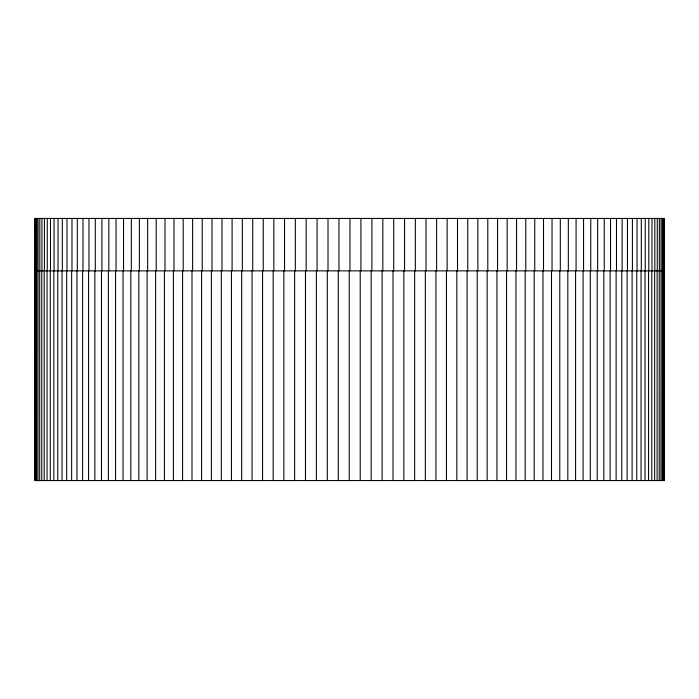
<?xml version="1.0" encoding="UTF-8"?>
<svg xmlns="http://www.w3.org/2000/svg" width="699" height="699" viewBox="0 0 699 699"><rect width="100%" height="100%" fill="white"/><g stroke="black" fill="none" stroke-linecap="round" stroke-linejoin="round"><path stroke-width="1.05" d="M34.95 270.863L664.05 270.863M663.316 218.438L663.264 480.562M662.372 218.438L662.303 480.562M661.053 218.438L660.957 480.562M659.349 218.438L659.349 270.863M659.227 270.863L659.227 480.562M657.27 218.438L657.27 270.863M657.121 270.863L657.121 480.562M654.814 218.438L654.814 270.863M654.648 270.863L654.648 480.562M651.992 218.438L651.992 270.863M651.791 270.863L651.791 480.562M648.794 218.438L648.794 270.863M648.576 270.863L648.576 480.562M645.238 218.438L645.238 270.863M644.994 270.863L644.994 480.562M641.315 218.438L641.315 270.863M641.053 270.863L641.053 480.562M637.042 218.438L637.042 270.863M636.754 270.863L636.754 480.562M632.412 218.438L632.412 270.863M632.106 270.863L632.106 480.562M627.44 218.438L627.44 270.863M627.108 270.863L627.108 480.562M622.136 218.438L622.136 270.863M621.778 270.863L621.778 480.562M616.492 218.438L616.492 270.863M616.116 270.863L616.116 480.562M610.524 218.438L610.524 270.863M610.131 270.863L610.131 480.562M604.242 218.438L604.242 270.863M603.822 270.863L603.822 480.562M597.645 218.438L597.645 270.863M597.208 270.863L597.208 480.562M590.751 218.438L590.751 270.863M590.297 270.863L590.297 480.562M583.56 218.438L583.56 270.863M583.08 270.863L583.08 480.562M576.081 218.438L576.081 270.863M575.592 270.863L575.592 480.562M568.331 218.438L568.331 270.863M567.815 270.863L567.815 480.562M560.31 218.438L560.31 270.863M559.785 270.863L559.785 480.562M552.035 218.438L552.035 270.863M551.494 270.863L551.494 480.562M543.516 218.438L543.516 270.863M542.957 270.863L542.957 480.562M534.752 218.438L534.752 270.863M534.176 270.863L534.176 480.562M525.77 218.438L525.77 270.863M525.176 270.863L525.176 480.562M516.57 218.438L516.57 270.863M515.967 270.863L515.967 480.562M507.168 218.438L507.168 270.863M506.548 270.863L506.548 480.562M497.574 218.438L497.574 270.863M496.945 270.863L496.945 480.562M487.797 218.438L487.797 270.863M487.159 270.863L487.159 480.562M477.854 218.438L477.854 270.863M477.207 270.863L477.207 480.562M467.753 218.438L467.753 270.863M467.089 270.863L467.089 480.562M457.504 218.438L457.504 270.863M456.84 270.863L456.84 480.562M447.133 218.438L447.133 270.863M446.46 270.863L446.46 480.562M436.639 218.438L436.639 270.863M435.958 270.863L435.958 480.562M426.032 218.438L426.032 270.863M425.35 270.863L425.35 480.562M415.346 218.438L415.346 270.863M414.647 270.863L414.647 480.562M404.564 218.438L404.564 270.863M403.865 270.863L403.865 480.562M393.729 218.438L393.729 270.863M393.021 270.863L393.021 480.562M382.834 218.438L382.834 270.863M382.126 270.863L382.126 480.562M371.894 218.438L371.894 270.863M371.186 270.863L371.186 480.562M360.929 218.438L360.929 270.863M360.221 270.863L360.221 480.562M349.954 218.438L349.954 270.863M349.238 270.863L349.238 480.562M338.971 218.438L338.971 270.863M338.264 270.863L338.264 480.562M328.006 218.438L328.006 270.863M327.298 270.863L327.298 480.562M317.075 218.438L317.075 270.863M316.367 270.863L316.367 480.562M306.171 218.438L306.171 270.863M305.472 270.863L305.472 480.562M295.327 218.438L295.327 270.863M294.628 270.863L294.628 480.562M284.545 218.438L284.545 270.863M283.846 270.863L283.846 480.562M273.842 218.438L273.842 270.863M273.152 270.863L273.152 480.562M263.235 218.438L263.235 270.863M262.553 270.863L262.553 480.562M252.732 218.438L252.732 270.863M252.051 270.863L252.051 480.562M242.343 218.438L242.343 270.863M241.679 270.863L241.679 480.562M232.085 218.438L232.085 270.863M231.43 270.863L231.43 480.562M221.976 218.438L221.976 270.863M221.33 270.863L221.33 480.562M212.015 218.438L212.015 270.863M211.378 270.863L211.378 480.562M202.229 218.438L202.229 270.863M201.6 270.863L201.6 480.562M192.618 218.438L192.618 270.863M191.998 270.863L191.998 480.562M183.199 218.438L183.199 270.863M182.596 270.863L182.596 480.562M173.981 218.438L173.981 270.863M173.396 270.863L173.396 480.562M164.981 218.438L164.981 270.863M164.405 270.863L164.405 480.562M156.2 218.438L156.2 270.863M155.641 270.863L155.641 480.562M147.655 218.438L147.655 270.863M147.113 270.863L147.113 480.562M139.363 218.438L139.363 270.863M138.83 270.863L138.83 480.562M131.325 218.438L131.325 270.863M130.809 270.863L130.809 480.562M123.548 218.438L123.548 270.863M123.05 270.863L123.05 480.562M116.043 218.438L116.043 270.863M115.571 270.863L115.571 480.562M108.834 218.438L108.834 270.863M108.371 270.863L108.371 480.562M101.914 218.438L101.914 270.863M101.469 270.863L101.469 480.562M95.291 218.438L95.291 270.863M94.872 270.863L94.872 480.562M88.983 218.438L88.983 270.863M88.581 270.863L88.581 480.562M82.989 218.438L82.989 270.863M82.613 270.863L82.613 480.562M77.318 218.438L77.318 270.863M76.96 270.863L76.96 480.562M71.98 218.438L71.98 270.863M71.648 270.863L71.648 480.562M66.982 218.438L66.982 270.863M66.667 270.863L66.667 480.562M62.325 218.438L62.325 270.863M62.036 270.863L62.036 480.562M58.026 218.438L58.026 270.863M57.755 270.863L57.755 480.562M54.076 218.438L54.076 270.863M53.832 270.863L53.832 480.562M50.485 218.438L50.485 270.863M50.267 270.863L50.267 480.562M47.261 218.438L47.261 270.863M47.06 270.863L47.06 480.562M44.404 218.438L44.404 270.863M44.229 270.863L44.229 480.562M41.914 218.438L41.914 270.863M41.774 270.863L41.774 480.562M39.808 218.438L39.808 270.863M39.686 270.863L39.686 480.562M38.078 218.438L37.973 480.562M36.724 218.438L36.645 480.562M36.628 218.438L36.628 270.863M35.745 218.438L35.701 480.562M35.125 218.438L35.125 480.562M664.05 218.438L34.95 218.438L34.95 480.562L664.05 480.562L664.05 218.438M663.875 480.562L663.875 218.438L663.849 480.562"/></g></svg>
